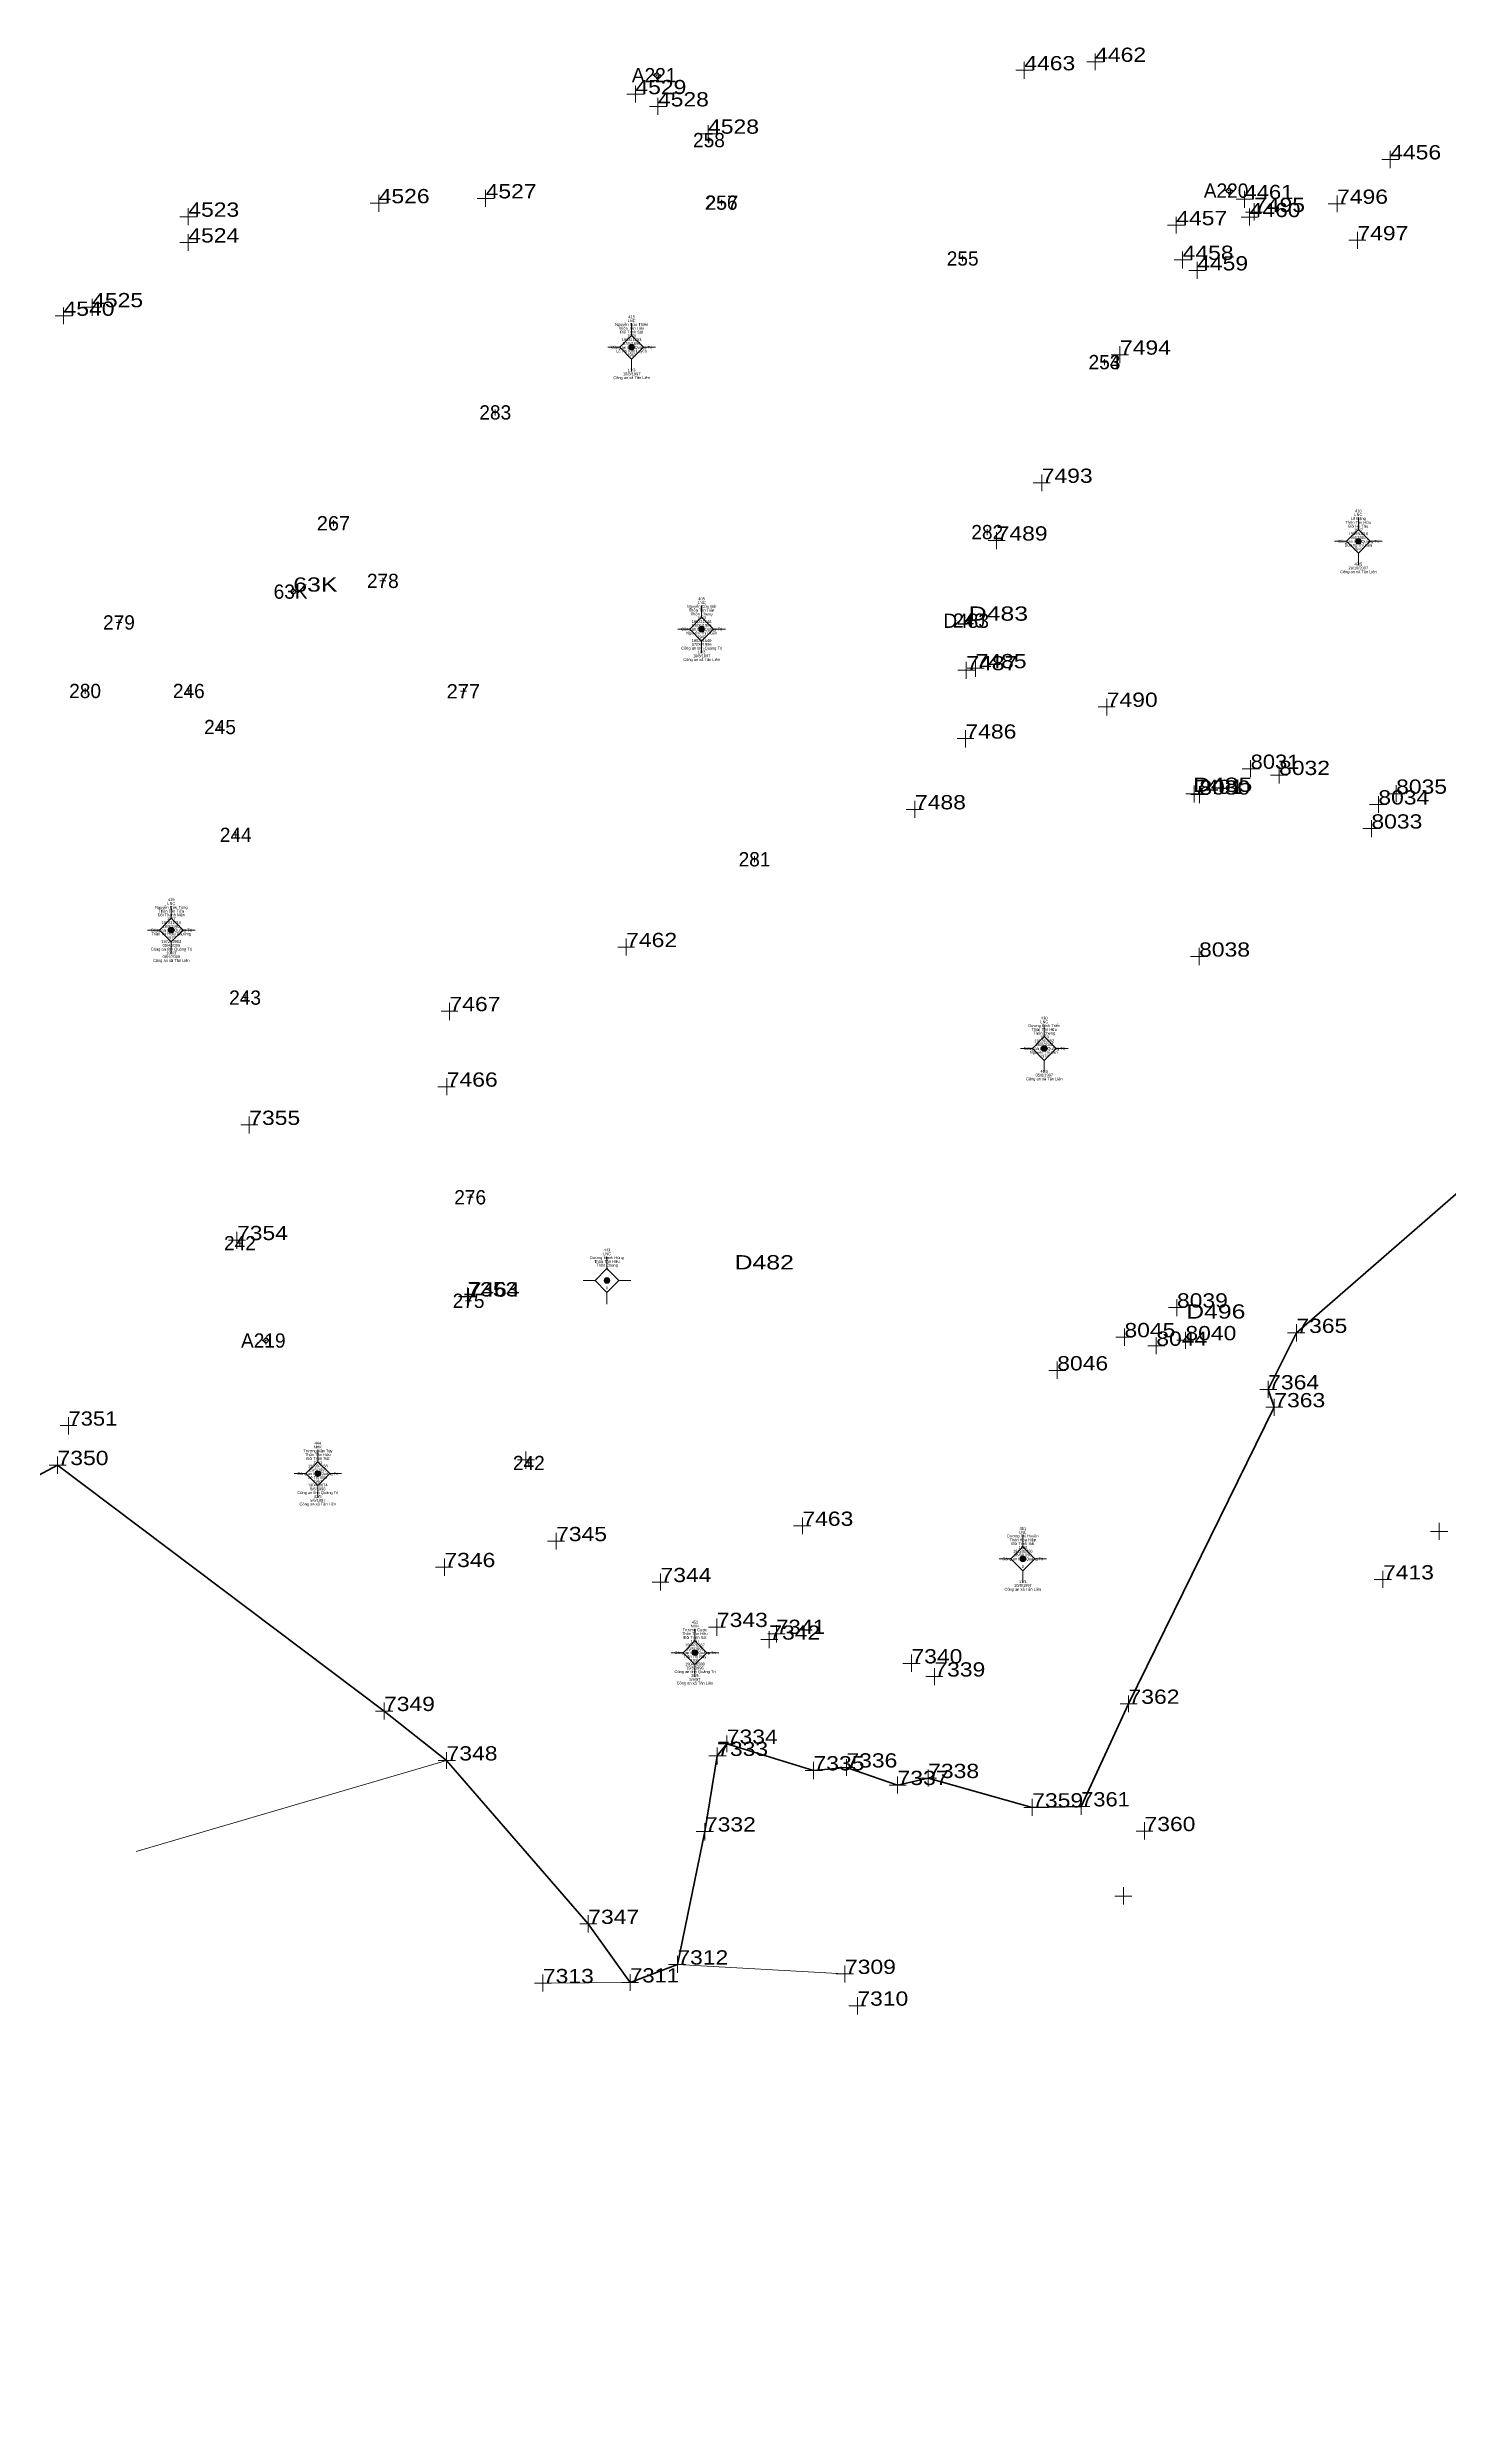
# Model space of a CAD drawing. Header units: metres. Extents: x 548949 to 550221, y 1836732 to 1838051.
# Drawn here: x 549187.7 to 549335.1, y 1836922.4 to 1837171.6 of the extents above; entities that cross this region are included whole.
import ezdxf
from ezdxf.enums import TextEntityAlignment as Align

# ---------------------------------------------------------------- set-up
doc = ezdxf.new("R2010")
doc.units = ezdxf.units.M
doc.header["$LTSCALE"] = 0.12
doc.header["$PDMODE"] = 32
doc.header["$PDSIZE"] = 0.06
for name, color, linetype, lineweight in [('11', 7, 'Continuous', 13), ('3', 7, 'Continuous', 13), ('4', 7, 'Continuous', 13), ('41', 7, 'Continuous', 13), ('52', 7, 'Continuous', 35)]:
    doc.layers.add(name, color=color, linetype=linetype, lineweight=lineweight)
doc.layers.add('15', color=7, linetype='Continuous')
doc.layers.add('5', color=7, linetype='Continuous')

msp = doc.modelspace()

# ---------------------------------------------------------------- hatches: boundary and pattern name
at = {"layer": '11'}
for points in [[(549249.4295, 1837140.08, 1), (549248.8295, 1837140.08, 1)], [(549325.8595, 1837119.67, 1), (549325.2595, 1837119.67, 1)], [(549256.7895, 1837110.43, 1), (549256.1895, 1837110.43, 1)], [(549201.0195, 1837078.78, 1), (549200.4195, 1837078.78, 1)], [(549292.8295, 1837066.33, 1), (549292.2295, 1837066.33, 1)], [(549246.8395, 1837041.93, 1), (549246.2395, 1837041.93, 1)], [(549216.4295, 1837021.61, 1), (549215.8295, 1837021.61, 1)], [(549290.5695, 1837012.65, 1), (549289.9695, 1837012.65, 1)], [(549256.0895, 1837002.78, 1), (549255.4895, 1837002.78, 1)]]:
    msp.add_hatch(color=256, dxfattribs=at).paths.add_polyline_path(points)
at = {"layer": '3'}
for points in [[(549251.41, 1837168.67), (549251.53, 1837168.67), (549251.53, 1837168.72), (549251.41, 1837168.72)], [(549251.8071, 1837168.6971, 1), (549251.7471, 1837168.6971, 1)], [(549251.8071, 1837168.6971, 1), (549251.7471, 1837168.6971, 1)], [(549251.76, 1837168.94), (549251.81, 1837168.94), (549251.81, 1837169.06), (549251.76, 1837169.06)], [(549251.76, 1837168.31), (549251.81, 1837168.31), (549251.81, 1837168.44), (549251.76, 1837168.44)], [(549252.03, 1837168.67), (549252.16, 1837168.67), (549252.16, 1837168.72), (549252.03, 1837168.72)], [(549311.56, 1837156.54), (549311.68, 1837156.54), (549311.68, 1837156.59), (549311.56, 1837156.59)], [(549311.9571, 1837156.5581, 1), (549311.8971, 1837156.5581, 1)], [(549311.9571, 1837156.5581, 1), (549311.8971, 1837156.5581, 1)], [(549311.91, 1837156.81), (549311.96, 1837156.81), (549311.96, 1837156.93), (549311.91, 1837156.93)], [(549311.91, 1837156.18), (549311.96, 1837156.18), (549311.96, 1837156.31), (549311.91, 1837156.31)], [(549312.18, 1837156.54), (549312.31, 1837156.54), (549312.31, 1837156.59), (549312.18, 1837156.59)], [(549213.18, 1837114.36), (549213.3, 1837114.36), (549213.3, 1837114.41), (549213.18, 1837114.41)], [(549213.5781, 1837114.3841, 1), (549213.5181, 1837114.3841, 1)], [(549213.5781, 1837114.3841, 1), (549213.5181, 1837114.3841, 1)], [(549213.53, 1837114.63), (549213.58, 1837114.63), (549213.58, 1837114.75), (549213.53, 1837114.75)], [(549213.53, 1837114), (549213.58, 1837114), (549213.58, 1837114.13), (549213.53, 1837114.13)], [(549213.8, 1837114.36), (549213.93, 1837114.36), (549213.93, 1837114.41), (549213.8, 1837114.41)], [(549284.22, 1837111.3), (549284.34, 1837111.3), (549284.34, 1837111.35), (549284.22, 1837111.35)], [(549284.6231, 1837111.3191, 1), (549284.5631, 1837111.3191, 1)], [(549284.6231, 1837111.3191, 1), (549284.5631, 1837111.3191, 1)], [(549284.57, 1837111.57), (549284.62, 1837111.57), (549284.62, 1837111.69), (549284.57, 1837111.69)], [(549284.57, 1837110.94), (549284.62, 1837110.94), (549284.62, 1837111.07), (549284.57, 1837111.07)], [(549284.84, 1837111.3), (549284.97, 1837111.3), (549284.97, 1837111.35), (549284.84, 1837111.35)], [(549210.31, 1837035.59), (549210.43, 1837035.59), (549210.43, 1837035.64), (549210.31, 1837035.64)], [(549210.7051, 1837035.6151, 1), (549210.6451, 1837035.6151, 1)], [(549210.7051, 1837035.6151, 1), (549210.6451, 1837035.6151, 1)], [(549210.66, 1837035.86), (549210.71, 1837035.86), (549210.71, 1837035.98), (549210.66, 1837035.98)], [(549210.66, 1837035.23), (549210.71, 1837035.23), (549210.71, 1837035.36), (549210.66, 1837035.36)], [(549210.93, 1837035.59), (549211.06, 1837035.59), (549211.06, 1837035.64), (549210.93, 1837035.64)]]:
    msp.add_hatch(color=256, dxfattribs=at).paths.add_polyline_path(points)

# ---------------------------------------------------------------- linework, layer by layer
at = {"layer": '11'}
for p, q in [((549249.13, 1837142.58), (549249.13, 1837141.33)), ((549247.88, 1837140.08), (549246.63, 1837140.08)), ((549249.13, 1837138.83), (549249.13, 1837137.58)), ((549251.63, 1837140.08), (549250.38, 1837140.08)), ((549325.56, 1837122.17), (549325.56, 1837120.92)), ((549324.31, 1837119.67), (549323.06, 1837119.67)), ((549325.56, 1837118.42), (549325.56, 1837117.17)), ((549328.06, 1837119.67), (549326.81, 1837119.67)), ((549256.49, 1837112.93), (549256.49, 1837111.68)), ((549255.24, 1837110.43), (549253.99, 1837110.43)), ((549256.49, 1837109.18), (549256.49, 1837107.93)), ((549258.99, 1837110.43), (549257.74, 1837110.43)), ((549200.72, 1837081.28), (549200.72, 1837080.03)), ((549199.47, 1837078.78), (549198.22, 1837078.78)), ((549203.22, 1837078.78), (549201.97, 1837078.78)), ((549200.72, 1837077.53), (549200.72, 1837076.28)), ((549292.53, 1837068.83), (549292.53, 1837067.58)), ((549291.28, 1837066.33), (549290.03, 1837066.33)), ((549295.03, 1837066.33), (549293.78, 1837066.33)), ((549292.53, 1837065.08), (549292.53, 1837063.83)), ((549246.54, 1837044.43), (549246.54, 1837043.18)), ((549245.29, 1837041.93), (549244.04, 1837041.93)), ((549249.04, 1837041.93), (549247.79, 1837041.93)), ((549246.54, 1837040.68), (549246.54, 1837039.43)), ((549216.13, 1837024.11), (549216.13, 1837022.86)), ((549214.88, 1837021.61), (549213.63, 1837021.61)), ((549218.63, 1837021.61), (549217.38, 1837021.61)), ((549216.13, 1837020.36), (549216.13, 1837019.11)), ((549290.27, 1837015.15), (549290.27, 1837013.9)), ((549289.02, 1837012.65), (549287.77, 1837012.65)), ((549290.27, 1837011.4), (549290.27, 1837010.15)), ((549292.77, 1837012.65), (549291.52, 1837012.65)), ((549255.79, 1837005.28), (549255.79, 1837004.03)), ((549254.54, 1837002.78), (549253.29, 1837002.78)), ((549255.79, 1837001.53), (549255.79, 1837000.28)), ((549258.29, 1837002.78), (549257.04, 1837002.78))]:
    msp.add_line(p, q, dxfattribs=at)
for points in [[(549249.13, 1837141.33), (549247.88, 1837140.08), (549249.13, 1837138.83), (549250.38, 1837140.08)], [(549325.56, 1837120.92), (549324.31, 1837119.67), (549325.56, 1837118.42), (549326.81, 1837119.67)], [(549256.49, 1837111.68), (549255.24, 1837110.43), (549256.49, 1837109.18), (549257.74, 1837110.43)], [(549200.72, 1837080.03), (549199.47, 1837078.78), (549200.72, 1837077.53), (549201.97, 1837078.78)], [(549292.53, 1837067.58), (549291.28, 1837066.33), (549292.53, 1837065.08), (549293.78, 1837066.33)], [(549246.54, 1837043.18), (549245.29, 1837041.93), (549246.54, 1837040.68), (549247.79, 1837041.93)], [(549216.13, 1837022.86), (549214.88, 1837021.61), (549216.13, 1837020.36), (549217.38, 1837021.61)], [(549290.27, 1837013.9), (549289.02, 1837012.65), (549290.27, 1837011.4), (549291.52, 1837012.65)], [(549255.79, 1837004.03), (549254.54, 1837002.78), (549255.79, 1837001.53), (549257.04, 1837002.78)]]:
    msp.add_lwpolyline(points, close=True, dxfattribs=at)
for centre in [(549249.1295, 1837140.08), (549325.5595, 1837119.67), (549256.4895, 1837110.43), (549200.7195, 1837078.78), (549292.5295, 1837066.33), (549246.5395, 1837041.93), (549216.1295, 1837021.61), (549290.2695, 1837012.65), (549255.7895, 1837002.78)]:
    msp.add_circle(centre, 0.3, dxfattribs=at)
at = {"layer": '3'}
for p, q in [((549297.88, 1837169.21), (549297.88, 1837170.99)), ((549251.91, 1837168.84), (549251.94, 1837168.88)), ((549251.91, 1837168.84), (549251.94, 1837168.88)), ((549298.77, 1837170.1), (549296.99, 1837170.1)), ((549312.06, 1837156.71), (549312.09, 1837156.75)), ((549312.06, 1837156.71), (549312.09, 1837156.75)), ((549190.32, 1837143.39), (549188.5, 1837143.39)), ((549189.39, 1837142.5), (549189.39, 1837144.28)), ((549213.68, 1837114.53), (549213.71, 1837114.57)), ((549213.68, 1837114.53), (549213.71, 1837114.57)), ((549284.72, 1837111.47), (549284.75, 1837111.51)), ((549284.72, 1837111.47), (549284.75, 1837111.51)), ((549210.81, 1837035.76), (549210.84, 1837035.8)), ((549210.81, 1837035.76), (549210.84, 1837035.8))]:
    msp.add_line(p, q, dxfattribs=at)
for points in [[(549251.41, 1837168.67), (549251.53, 1837168.67), (549251.53, 1837168.72), (549251.41, 1837168.72)], [(549251.76, 1837168.94), (549251.81, 1837168.94), (549251.81, 1837169.06), (549251.76, 1837169.06)], [(549251.76, 1837168.31), (549251.81, 1837168.31), (549251.81, 1837168.44), (549251.76, 1837168.44)], [(549252.03, 1837168.67), (549252.16, 1837168.67), (549252.16, 1837168.72), (549252.03, 1837168.72)], [(549311.56, 1837156.54), (549311.68, 1837156.54), (549311.68, 1837156.59), (549311.56, 1837156.59)], [(549311.91, 1837156.81), (549311.96, 1837156.81), (549311.96, 1837156.93), (549311.91, 1837156.93)], [(549311.91, 1837156.18), (549311.96, 1837156.18), (549311.96, 1837156.31), (549311.91, 1837156.31)], [(549312.18, 1837156.54), (549312.31, 1837156.54), (549312.31, 1837156.59), (549312.18, 1837156.59)], [(549213.18, 1837114.36), (549213.3, 1837114.36), (549213.3, 1837114.41), (549213.18, 1837114.41)], [(549213.53, 1837114.63), (549213.58, 1837114.63), (549213.58, 1837114.75), (549213.53, 1837114.75)], [(549213.53, 1837114), (549213.58, 1837114), (549213.58, 1837114.13), (549213.53, 1837114.13)], [(549213.8, 1837114.36), (549213.93, 1837114.36), (549213.93, 1837114.41), (549213.8, 1837114.41)], [(549284.22, 1837111.3), (549284.34, 1837111.3), (549284.34, 1837111.35), (549284.22, 1837111.35)], [(549284.57, 1837111.57), (549284.62, 1837111.57), (549284.62, 1837111.69), (549284.57, 1837111.69)], [(549284.57, 1837110.94), (549284.62, 1837110.94), (549284.62, 1837111.07), (549284.57, 1837111.07)], [(549284.84, 1837111.3), (549284.97, 1837111.3), (549284.97, 1837111.35), (549284.84, 1837111.35)], [(549210.31, 1837035.59), (549210.43, 1837035.59), (549210.43, 1837035.64), (549210.31, 1837035.64)], [(549210.66, 1837035.86), (549210.71, 1837035.86), (549210.71, 1837035.98), (549210.66, 1837035.98)], [(549210.66, 1837035.23), (549210.71, 1837035.23), (549210.71, 1837035.36), (549210.66, 1837035.36)], [(549210.93, 1837035.59), (549211.06, 1837035.59), (549211.06, 1837035.64), (549210.93, 1837035.64)]]:
    msp.add_lwpolyline(points, close=True, dxfattribs=at)
for points in [[(549251.95, 1837168.88), (549251.94, 1837168.88), (549251.91, 1837168.84)], [(549251.95, 1837168.88), (549251.94, 1837168.88), (549251.91, 1837168.84)], [(549312.1, 1837156.75), (549312.09, 1837156.75), (549312.06, 1837156.71)], [(549312.1, 1837156.75), (549312.09, 1837156.75), (549312.06, 1837156.71)], [(549213.72, 1837114.57), (549213.71, 1837114.57), (549213.68, 1837114.53)], [(549213.72, 1837114.57), (549213.71, 1837114.57), (549213.68, 1837114.53)], [(549284.76, 1837111.51), (549284.75, 1837111.51), (549284.72, 1837111.47)], [(549284.76, 1837111.51), (549284.75, 1837111.51), (549284.72, 1837111.47)], [(549210.85, 1837035.8), (549210.84, 1837035.8), (549210.81, 1837035.76)], [(549210.85, 1837035.8), (549210.84, 1837035.8), (549210.81, 1837035.76)]]:
    msp.add_lwpolyline(points, dxfattribs=at)
for centre in [(549251.7771, 1837168.6971), (549251.7771, 1837168.6971), (549311.9271, 1837156.5581), (549311.9271, 1837156.5581), (549213.5481, 1837114.3841), (549213.5481, 1837114.3841), (549284.5931, 1837111.3191), (549284.5931, 1837111.3191), (549210.6751, 1837035.6151), (549210.6751, 1837035.6151)]:
    msp.add_circle(centre, 0.03, dxfattribs=at)
for centre, radius, start, end in [((549251.7771, 1837168.6971), 0.25, 49.34484, 48.4242), ((549251.7771, 1837168.6971), 0.25, 49.34484, 48.4242), ((549251.7771, 1837168.6971), 0.2, 49.22592, 47.74531), ((549251.7771, 1837168.6971), 0.2, 49.22592, 47.74531), ((549311.9271, 1837156.5581), 0.25, 49.34484, 48.4242), ((549311.9271, 1837156.5581), 0.25, 49.34484, 48.4242), ((549311.9271, 1837156.5581), 0.2, 49.22592, 47.74531), ((549311.9271, 1837156.5581), 0.2, 49.22592, 47.74531), ((549213.5481, 1837114.3841), 0.25, 49.34484, 48.4242), ((549213.5481, 1837114.3841), 0.25, 49.34484, 48.4242), ((549213.5481, 1837114.3841), 0.2, 49.22592, 47.74531), ((549213.5481, 1837114.3841), 0.2, 49.22592, 47.74531), ((549284.5931, 1837111.3191), 0.25, 49.34484, 48.4242), ((549284.5931, 1837111.3191), 0.25, 49.34484, 48.4242), ((549284.5931, 1837111.3191), 0.2, 49.22592, 47.74531), ((549284.5931, 1837111.3191), 0.2, 49.22592, 47.74531), ((549210.6751, 1837035.6151), 0.25, 49.34484, 48.4242), ((549210.6751, 1837035.6151), 0.25, 49.34484, 48.4242), ((549210.6751, 1837035.6151), 0.2, 49.22592, 47.74531), ((549210.6751, 1837035.6151), 0.2, 49.22592, 47.74531)]:
    msp.add_arc(centre, radius, start, end, dxfattribs=at)
for p in [(549251.91, 1837168.84), (549312.06, 1837156.71), (549213.68, 1837114.53), (549284.72, 1837111.47), (549210.81, 1837035.76)]:
    msp.add_point(p, dxfattribs=at)
at = {"layer": '4'}
for p, q in [((549297.88, 1837169.21), (549297.88, 1837170.99)), ((549291.32, 1837169.21), (549289.54, 1837169.21)), ((549290.43, 1837168.32), (549290.43, 1837170.1)), ((549298.77, 1837170.1), (549296.99, 1837170.1)), ((549250.42, 1837166.7), (549248.64, 1837166.7)), ((549249.53, 1837165.81), (549249.53, 1837167.59)), ((549251.9, 1837164.52), (549251.9, 1837166.3)), ((549252.82, 1837165.41), (549251.01, 1837165.41)), ((549257.17, 1837161.65), (549257.17, 1837163.43)), ((549258.1, 1837162.54), (549256.28, 1837162.54)), ((549257.57, 1837161.87), (549256.95, 1837161.87)), ((549257.26, 1837161.56), (549257.26, 1837162.18)), ((549328.91, 1837158.91), (549328.91, 1837160.73)), ((549329.8, 1837159.84), (549328.02, 1837159.84)), ((549222.53, 1837154.34), (549222.53, 1837156.12)), ((549234.68, 1837155.74), (549232.89, 1837155.74)), ((549233.78, 1837154.85), (549233.78, 1837156.63)), ((549313.59, 1837154.74), (549313.59, 1837156.55)), ((549323.32, 1837154.28), (549323.32, 1837156.06)), ((549203.44, 1837153.81), (549201.62, 1837153.81)), ((549202.51, 1837152.92), (549202.51, 1837154.7)), ((549223.42, 1837155.23), (549221.64, 1837155.23)), ((549258.9, 1837155.29), (549258.28, 1837155.29)), ((549258.91, 1837155.29), (549258.28, 1837155.29)), ((549258.59, 1837154.98), (549258.59, 1837155.6)), ((549258.59, 1837154.98), (549258.59, 1837155.6)), ((549306.41, 1837152.03), (549306.41, 1837153.81)), ((549314.52, 1837155.66), (549312.7, 1837155.66)), ((549315.01, 1837153.77), (549313.23, 1837153.77)), ((549315.48, 1837154.3), (549313.7, 1837154.3)), ((549314.12, 1837152.88), (549314.12, 1837154.66)), ((549314.59, 1837153.41), (549314.59, 1837155.22)), ((549324.21, 1837155.17), (549322.39, 1837155.17)), ((549203.44, 1837151.1), (549201.62, 1837151.1)), ((549202.51, 1837150.21), (549202.51, 1837151.99)), ((549307.3, 1837152.92), (549305.48, 1837152.92)), ((549326.35, 1837151.33), (549324.57, 1837151.33)), ((549325.46, 1837150.44), (549325.46, 1837152.22)), ((549284.26, 1837149.42), (549283.63, 1837149.42)), ((549283.94, 1837149.1), (549283.94, 1837149.73)), ((549308, 1837149.27), (549306.19, 1837149.27)), ((549307.08, 1837148.38), (549307.08, 1837150.16)), ((549308.61, 1837147.27), (549308.61, 1837149.05)), ((549309.5, 1837148.16), (549307.72, 1837148.16)), ((549190.32, 1837143.39), (549188.5, 1837143.39)), ((549189.39, 1837142.5), (549189.39, 1837144.28)), ((549193.29, 1837144.29), (549191.51, 1837144.29)), ((549192.4, 1837143.4), (549192.4, 1837145.18)), ((549299.17, 1837138.52), (549298.55, 1837138.52)), ((549299.17, 1837138.52), (549298.55, 1837138.52)), ((549298.86, 1837138.2), (549298.86, 1837138.83)), ((549298.86, 1837138.2), (549298.86, 1837138.83)), ((549301.38, 1837139.3), (549299.56, 1837139.3)), ((549300.49, 1837138.41), (549300.49, 1837140.19)), ((549234.79, 1837132.91), (549234.79, 1837133.54)), ((549235.11, 1837133.23), (549234.48, 1837133.23)), ((549293.15, 1837125.82), (549291.37, 1837125.82)), ((549292.26, 1837124.93), (549292.26, 1837126.71)), ((549218.09, 1837121.57), (549217.47, 1837121.57)), ((549217.78, 1837121.26), (549217.78, 1837121.88)), ((549286.53, 1837120.33), (549286.53, 1837120.95)), ((549286.84, 1837120.64), (549286.22, 1837120.64)), ((549288.41, 1837119.75), (549286.63, 1837119.75)), ((549287.52, 1837118.86), (549287.52, 1837120.64)), ((549223.27, 1837115.51), (549222.65, 1837115.51)), ((549222.96, 1837115.2), (549222.96, 1837115.82)), ((549195.53, 1837111.14), (549194.91, 1837111.14)), ((549195.22, 1837110.83), (549195.22, 1837111.45)), ((549284.91, 1837111.34), (549284.28, 1837111.34)), ((549284.6, 1837111.03), (549284.6, 1837111.65)), ((549285.26, 1837106.11), (549283.44, 1837106.11)), ((549284.33, 1837105.22), (549284.33, 1837107)), ((549286.2, 1837106.32), (549284.42, 1837106.32)), ((549285.31, 1837105.43), (549285.31, 1837107.21)), ((549191.96, 1837103.93), (549191.33, 1837103.93)), ((549191.65, 1837103.62), (549191.65, 1837104.24)), ((549202.88, 1837103.93), (549202.25, 1837103.93)), ((549202.56, 1837103.62), (549202.56, 1837104.24)), ((549231.75, 1837103.9), (549231.13, 1837103.9)), ((549231.44, 1837103.58), (549231.44, 1837104.21)), ((549299.99, 1837102.26), (549298.21, 1837102.26)), ((549299.1, 1837101.34), (549299.1, 1837103.15)), ((549206.15, 1837100.14), (549205.53, 1837100.14)), ((549205.84, 1837099.83), (549205.84, 1837100.45)), ((549285.13, 1837098.92), (549283.35, 1837098.92)), ((549284.24, 1837098), (549284.24, 1837099.81)), ((549314.23, 1837094.85), (549314.23, 1837096.66)), ((549317.22, 1837094.2), (549317.22, 1837095.98)), ((549308.29, 1837092.21), (549308.29, 1837093.99)), ((549308.84, 1837092.14), (549308.84, 1837093.92)), ((549315.16, 1837095.74), (549313.34, 1837095.74)), ((549318.11, 1837095.09), (549316.33, 1837095.09)), ((549329.53, 1837092.23), (549329.53, 1837094.01)), ((549279.82, 1837091.48), (549278, 1837091.48)), ((549278.93, 1837090.59), (549278.93, 1837092.37)), ((549309.18, 1837093.1), (549307.4, 1837093.1)), ((549309.73, 1837093.03), (549307.95, 1837093.03)), ((549328.55, 1837091.99), (549326.74, 1837091.99)), ((549327.66, 1837091.1), (549327.66, 1837092.88)), ((549330.43, 1837093.12), (549328.64, 1837093.12)), ((549207.82, 1837088.8), (549207.19, 1837088.8)), ((549207.5, 1837088.49), (549207.5, 1837089.12)), ((549327.86, 1837089.46), (549326.04, 1837089.46)), ((549326.93, 1837088.57), (549326.93, 1837090.35)), ((549262.36, 1837086.23), (549261.74, 1837086.23)), ((549262.05, 1837085.92), (549262.05, 1837086.55)), ((549249.45, 1837076.99), (549247.67, 1837076.99)), ((549248.56, 1837076.1), (549248.56, 1837077.88)), ((549309.7, 1837075.99), (549307.92, 1837075.99)), ((549308.81, 1837075.1), (549308.81, 1837076.92)), ((549208.79, 1837071.68), (549208.17, 1837071.68)), ((549208.48, 1837071.37), (549208.48, 1837072)), ((549229.98, 1837069.32), (549229.98, 1837071.14)), ((549230.87, 1837070.25), (549229.09, 1837070.25)), ((549230.58, 1837062.31), (549228.76, 1837062.31)), ((549229.69, 1837061.42), (549229.69, 1837063.2)), ((549208.92, 1837057.4), (549208.92, 1837059.18)), ((549209.81, 1837058.29), (549208.03, 1837058.29)), ((549232.46, 1837050.68), (549231.83, 1837050.68)), ((549232.15, 1837050.37), (549232.15, 1837051)), ((549208.52, 1837046.17), (549206.74, 1837046.17)), ((549207.63, 1837045.24), (549207.63, 1837047.06)), ((549207.94, 1837045.53), (549207.94, 1837046.16)), ((549208.25, 1837045.85), (549207.63, 1837045.85)), ((549231.86, 1837039.36), (549231.86, 1837041.18)), ((549231.99, 1837039.33), (549231.99, 1837041.11)), ((549232.75, 1837040.25), (549230.94, 1837040.25)), ((549232.89, 1837040.22), (549231.1, 1837040.22)), ((549232.29, 1837039.79), (549231.67, 1837039.79)), ((549231.98, 1837039.48), (549231.98, 1837040.1)), ((549307.37, 1837039.08), (549305.59, 1837039.08)), ((549306.48, 1837038.19), (549306.48, 1837039.97)), ((549300.96, 1837035.07), (549300.96, 1837036.86)), ((549307.37, 1837034.75), (549307.37, 1837036.53)), ((549319.93, 1837036.41), (549318.12, 1837036.41)), ((549319.04, 1837035.52), (549319.04, 1837037.34)), ((549301.85, 1837035.96), (549300.04, 1837035.96)), ((549305.2, 1837035.06), (549303.42, 1837035.06)), ((549304.31, 1837034.17), (549304.31, 1837035.95)), ((549308.26, 1837035.64), (549306.48, 1837035.64)), ((549294.78, 1837032.47), (549293, 1837032.47)), ((549293.89, 1837031.58), (549293.89, 1837033.4)), ((549316.08, 1837029.58), (549316.08, 1837031.36)), ((549316.97, 1837030.47), (549315.19, 1837030.47)), ((549316.72, 1837027.7), (549316.72, 1837029.48)), ((549190.8, 1837026.66), (549189.02, 1837026.66)), ((549189.91, 1837025.74), (549189.91, 1837027.55)), ((549317.61, 1837028.59), (549315.83, 1837028.59)), ((549238.01, 1837022.12), (549238.01, 1837023.94)), ((549189.65, 1837022.51), (549187.87, 1837022.51)), ((549188.76, 1837021.58), (549188.76, 1837023.4)), ((549238.9, 1837023.05), (549237.12, 1837023.05)), ((549238.63, 1837022.73), (549238.01, 1837022.73)), ((549238.32, 1837022.41), (549238.32, 1837023.04)), ((549267.09, 1837015.23), (549267.09, 1837017.01)), ((549334.04, 1837014.64), (549334.04, 1837016.43)), ((549242.08, 1837014.51), (549240.3, 1837014.51)), ((549241.19, 1837013.62), (549241.19, 1837015.4)), ((549267.98, 1837016.12), (549266.16, 1837016.12)), ((549334.96, 1837015.54), (549333.15, 1837015.54)), ((549230.33, 1837011.78), (549228.52, 1837011.78)), ((549229.44, 1837010.86), (549229.44, 1837012.67)), ((549328.15, 1837009.59), (549328.15, 1837011.4)), ((549253.06, 1837010.2), (549251.28, 1837010.2)), ((549252.17, 1837009.31), (549252.17, 1837011.12)), ((549329.04, 1837010.48), (549327.22, 1837010.48)), ((549258.1, 1837004.56), (549258.1, 1837006.37)), ((549258.99, 1837005.48), (549257.21, 1837005.48)), ((549264.5, 1837004.15), (549262.72, 1837004.15)), ((549265.28, 1837004.75), (549263.46, 1837004.75)), ((549263.61, 1837003.26), (549263.61, 1837005.04)), ((549264.35, 1837003.86), (549264.35, 1837005.68)), ((549279.48, 1837001.65), (549277.67, 1837001.65)), ((549278.56, 1837000.76), (549278.56, 1837002.58)), ((549281.86, 1837000.27), (549280.08, 1837000.27)), ((549280.97, 1836999.38), (549280.97, 1837001.16)), ((549224.02, 1836996.64), (549222.2, 1836996.64)), ((549223.09, 1836995.75), (549223.09, 1836997.53)), ((549302.28, 1836997.4), (549300.5, 1836997.4)), ((549301.39, 1836996.51), (549301.39, 1836998.29)), ((549259.14, 1836992.3), (549259.14, 1836994.08)), ((549230.6, 1836991.44), (549228.78, 1836991.44)), ((549229.67, 1836990.55), (549229.67, 1836992.33)), ((549259.06, 1836991.92), (549257.24, 1836991.92)), ((549258.13, 1836991.03), (549258.13, 1836992.81)), ((549260.03, 1836993.19), (549258.25, 1836993.19)), ((549268.26, 1836989.48), (549268.26, 1836991.29)), ((549271.72, 1836989.81), (549271.72, 1836991.59)), ((549269.19, 1836990.4), (549267.37, 1836990.4)), ((549272.61, 1836990.7), (549270.83, 1836990.7)), ((549277.99, 1836988.86), (549276.21, 1836988.86)), ((549277.1, 1836987.97), (549277.1, 1836989.75)), ((549281.21, 1836989.59), (549279.39, 1836989.59)), ((549280.32, 1836988.7), (549280.32, 1836990.48)), ((549292.15, 1836986.5), (549290.37, 1836986.5)), ((549291.26, 1836985.61), (549291.26, 1836987.39)), ((549297.32, 1836986.61), (549295.51, 1836986.61)), ((549296.4, 1836985.72), (549296.4, 1836987.5)), ((549257.73, 1836983.97), (549255.92, 1836983.97)), ((549256.84, 1836983.04), (549256.84, 1836984.86)), ((549303.96, 1836984.01), (549302.18, 1836984.01)), ((549303.07, 1836983.12), (549303.07, 1836984.94)), ((549301.75, 1836977.18), (549299.94, 1836977.18)), ((549300.86, 1836976.29), (549300.86, 1836978.1)), ((549245.46, 1836974.25), (549243.68, 1836974.25)), ((549244.57, 1836973.36), (549244.57, 1836975.18)), ((549239.8, 1836967.13), (549239.8, 1836968.94)), ((549248.98, 1836967.2), (549248.98, 1836968.98)), ((549254.83, 1836969.98), (549253.02, 1836969.98)), ((549253.94, 1836969.09), (549253.94, 1836970.9)), ((549272.46, 1836968.99), (549270.64, 1836968.99)), ((549271.57, 1836968.1), (549271.57, 1836969.88)), ((549240.69, 1836968.02), (549238.91, 1836968.02)), ((549249.87, 1836968.09), (549248.09, 1836968.09)), ((549272.87, 1836964.72), (549272.87, 1836966.54)), ((549273.76, 1836965.65), (549271.98, 1836965.65))]:
    msp.add_line(p, q, dxfattribs=at)
at = {"layer": '41'}
for p, q in [((549197.03, 1836981.86), (549229.67, 1836991.44)), ((549253.94, 1836969.98), (549271.45, 1836969)), ((549248.98, 1836968.09), (549239.8, 1836968.02))]:
    msp.add_line(p, q, dxfattribs=at)
at = {"layer": '52'}
for points in [[(549347.66, 1837055.39), (549336.07, 1837051.21), (549319.04, 1837036.41)], [(549319.04, 1837036.41), (549316.08, 1837030.47), (549316.72, 1837028.59), (549301.39, 1836997.4), (549296.4, 1836986.61), (549291.26, 1836986.5), (549280.32, 1836989.59), (549277.1, 1836988.86)], [(549188.76, 1837022.51), (549162.11, 1837008.27), (549163.63, 1837003.64), (549150.48, 1836996.54), (549150.72, 1836991.08), (549139.09, 1836980.07), (549141.52, 1836968.72), (549143.3, 1836954), (549145.7, 1836941.73), (549147.44, 1836934.94), (549132.28, 1836927.13), (549129.02, 1836922.43)], [(549229.67, 1836991.44), (549223.09, 1836996.64), (549188.76, 1837022.51)], [(549248.98, 1836968.09), (549244.57, 1836974.25), (549229.67, 1836991.44)], [(549258.13, 1836991.92), (549256.84, 1836983.97), (549253.94, 1836969.98), (549248.98, 1836968.09)], [(549277.1, 1836988.86), (549271.72, 1836990.7), (549268.26, 1836990.4), (549259.14, 1836993.19), (549258.13, 1836991.92)]]:
    msp.add_lwpolyline(points, dxfattribs=at)

# ---------------------------------------------------------------- texts
at = {"layer": '15'}
for s, width, p in [('415', 0.95, (549249.13, 1837143.13)), ('1960', 0.95, (549249.135, 1837141.13)), ('LNC', 0.95, (549249.13, 1837142.73)), ('07/6/1996', 0.95, (549249.13, 1837140.33)), ('1962', 0.95, (549249.13, 1837139.13)), ('11/3', 0.95, (549249.13, 1837137.53)), ('1967', 0.95, (549325.565, 1837120.72)), ('LNC', 0.95, (549325.56, 1837122.32)), ('416', 0.95, (549325.555, 1837122.72)), ('1970', 0.95, (549325.565, 1837118.72)), ('47/5', 0.95, (549325.56, 1837117.12)), ('LNC', 0.95, (549256.49, 1837113.08)), ('405', 0.95, (549256.49, 1837113.48)), ('09/06/1996', 0.95, (549256.49, 1837110.68)), ('1943', 0.95, (549256.495, 1837111.48)), ('07/06/1996', 0.95, (549256.49, 1837108.68)), ('1943', 0.95, (549256.495, 1837109.48)), ('19/3', 0.95, (549256.49, 1837107.88)), ('LNC', 0.95, (549200.72, 1837081.43)), ('429', 0.95, (549200.72, 1837081.83)), ('1977', 0.95, (549200.725, 1837079.83)), ('106/3', 0.95, (549200.72, 1837076.23)), ('1979', 0.95, (549200.725, 1837077.83)), ('LNC', 0.95, (549292.53, 1837068.98)), ('430', 0.95, (549292.53, 1837069.38)), ('191292082', 0.95, (549292.53, 1837066.98)), ('1973', 0.95, (549292.535, 1837067.38)), ('1974', 0.95, (549292.535, 1837065.38)), ('45/5', 0.95, (549292.53, 1837063.78)), ('LNC', 0.95, (549246.54, 1837044.58)), ('443', 0.95, (549246.54, 1837044.98)), ('0', 0.9, (549246.54, 1837042.98)), ('0', 0.9, (549246.54, 1837040.98)), ('444', 0.95, (549216.13, 1837024.66)), ('190997156', 0.95, (549216.13, 1837022.26)), ('1961', 0.9, (549216.125, 1837022.66)), ('8/6/1996', 0.95, (549216.13, 1837019.86)), ('1961', 0.9, (549216.125, 1837020.66)), ('43/5', 0.95, (549216.13, 1837019.06)), ('1960', 0.95, (549290.275, 1837013.7)), ('LNC', 0.95, (549290.27, 1837015.3)), ('451', 0.85, (549290.27, 1837015.7)), ('191292086', 0.95, (549290.27, 1837013.3)), ('08/6/1996', 0.95, (549290.27, 1837012.9)), ('0', 0.9, (549290.27, 1837011.7)), ('17/4', 0.95, (549290.27, 1837010.1)), ('1937', 0.95, (549255.795, 1837003.83)), ('452', 0.95, (549255.785, 1837005.83)), ('1930', 0.95, (549255.795, 1837001.83)), ('5/6/97', 0.95, (549255.785, 1836999.83)), ('30/5', 0.95, (549255.79, 1837000.23))]:
    msp.add_text(s, height=0.3, dxfattribs=dict(at, width=width)).set_placement(p, align=Align.CENTER)
for s, p in [('Nguyễn Cửu Thiển', (549249.135, 1837142.33)), ('Thôn Tân Tiến', (549249.13, 1837141.93)), ('Đồi Trinh Sát', (549249.135, 1837141.53)), ('190311683', (549249.125, 1837140.73)), ('Công an tỉnh Quảng Trị', (549249.135, 1837139.93)), ('Lê Thị Kim Luyên', (549249.125, 1837139.53)), ('Công an xã Tân Liên', (549249.13, 1837136.73)), ('10/8/1997', (549249.135, 1837137.13)), ('Thôn Tân Hữu', (549325.555, 1837121.52)), ('Đồi Hè Thu', (549325.555, 1837121.12)), ('Lê Đặng', (549325.56, 1837121.92)), ('Công an tỉnh Quảng Trị', (549325.565, 1837119.52)), ('Dương Thị Liên', (549325.555, 1837119.12)), ('190950310', (549325.555, 1837120.32)), ('6/4/1983', (549325.555, 1837119.92)), ('Công an xã Tân Liên', (549325.56, 1837116.32)), ('29/10/2007', (549325.555, 1837116.72)), ('Nguyễn Cửu Bát', (549256.49, 1837112.68)), ('Thôn Tân Tiến', (549256.49, 1837112.28)), ('Thôn Cheng', (549256.495, 1837111.88)), ('190311648', (549256.485, 1837111.08)), ('Công an tỉnh Quảng Trị', (549256.495, 1837110.28)), ('Công an tỉnh Quảng Trị', (549256.495, 1837108.28)), ('Nguyễn Thị Doãn', (549256.485, 1837109.88)), ('190311649', (549256.485, 1837109.08)), ('Công an xã Tân Liên', (549256.49, 1837107.08)), ('10/8/1997', (549256.495, 1837107.48)), ('Nguyễn Cửu Tùng', (549200.72, 1837081.03)), ('Thôn Tân Tiến', (549200.72, 1837080.63)), ('Công an tỉnh Quảng Trị', (549200.725, 1837078.63)), ('Trần Thị Hoài Phương', (549200.725, 1837078.23)), ('Đồi Thanh Niên', (549200.72, 1837080.23)), ('197031410', (549200.715, 1837079.43)), ('18/5/1993', (549200.725, 1837079.03)), ('Công an tỉnh Quảng Trị', (549200.725, 1837076.63)), ('197212983', (549200.715, 1837077.43)), ('05/4/2005', (549200.725, 1837077.03)), ('08/4/2008', (549200.725, 1837075.83)), ('Công an xã Tân Liên', (549200.72, 1837075.43)), ('Dương Đình Triển', (549292.535, 1837068.58)), ('Thôn Tân Hữu', (549292.525, 1837068.18)), ('Công an tỉnh Quảng Trị', (549292.535, 1837066.18)), ('Nguyễn Thị Lan ', (549292.53, 1837065.78)), ('Thôn Cheng', (549292.535, 1837067.78)), ('06/5/2008', (549292.535, 1837066.58)), ('05/6/1997', (549292.535, 1837063.38)), ('Công an xã Tân Liên', (549292.53, 1837062.98)), ('Dương Mạnh Hùng', (549246.535, 1837044.18)), ('Thôn Tân Hữu', (549246.535, 1837043.78)), ('Thôn Cheng', (549246.545, 1837043.38)), ('Trương Văn Tụy', (549216.135, 1837023.86)), ('Thôn Tân Hữu', (549216.125, 1837023.46)), ('NHK', (549216.13, 1837024.26)), ('Công an tỉnh Quảng Trị', (549216.135, 1837021.46)), ('Đồi Trinh Sát', (549216.135, 1837023.06)), ('Lê Thị Bốn', (549216.125, 1837021.06)), ('29/3/1993', (549216.135, 1837021.86)), ('Công an tỉnh Quảng Trị', (549216.135, 1837019.46)), ('190478674', (549216.125, 1837020.26)), ('5/6/1997', (549216.125, 1837018.66)), ('Công an xã Tân Liên', (549216.13, 1837018.26)), ('Dương Thị Huyền', (549290.265, 1837014.9)), ('Thôn Hòa Hiệp', (549290.27, 1837014.5)), ('Đồi Trinh Sát', (549290.275, 1837014.1)), ('Công an tỉnh Quảng Trị', (549290.275, 1837012.5)), ('Công an xã Tân Liên', (549290.27, 1837009.3)), ('10/8/1997', (549290.275, 1837009.7)), ('Thôn Tân Hữu', (549255.785, 1837004.63)), ('Trương Cược', (549255.79, 1837005.03)), ('Đồi Trinh Sát', (549255.795, 1837004.23)), ('190478567', (549255.785, 1837003.43)), ('NHK', (549255.79, 1837005.43)), ('Công an tỉnh Quảng Trị', (549255.795, 1837002.63)), ('Trần Thị Nậy', (549255.79, 1837002.23)), ('190478588', (549255.785, 1837001.43)), ('19/5/1995', (549255.795, 1837003.03)), ('19/5/1995', (549255.795, 1837001.03)), ('Công an tỉnh Quảng Trị', (549255.795, 1837000.63)), ('Công an xã Tân Liên', (549255.79, 1836999.43))]:
    msp.add_text(s, height=0.3, dxfattribs=at).set_placement(p, align=Align.CENTER)
at = {"layer": '4', "width": 1.2}
msp.add_text('4528', height=1.5, dxfattribs=at).set_placement((549257.17, 1837162.54))
at = {"layer": '5'}
for s, width, p in [('4463', 1.2, (549290.43, 1837169.21)), ('4462', 1.2, (549297.88, 1837170.1)), ('4529', 1.2, (549249.53, 1837166.7)), ('4528', 1.2, (549251.9, 1837165.41)), ('4456', 1.2, (549328.91, 1837159.84)), ('4526', 1.2, (549222.53, 1837155.23)), ('4527', 1.2, (549233.78, 1837155.74)), ('4461', 1.15, (549313.59, 1837155.66)), ('7495', 1.2, (549314.59, 1837154.3)), ('7496', 1.2, (549323.32, 1837155.17)), ('4523', 1.2, (549202.51, 1837153.81)), ('4457', 1.2, (549306.41, 1837152.92)), ('4460', 1.2, (549314.12, 1837153.77)), ('4524', 1.2, (549202.51, 1837151.1)), ('4458', 1.2, (549307.08, 1837149.27)), ('7497', 1.2, (549325.46, 1837151.33)), ('4459', 1.2, (549308.61, 1837148.16)), ('4525', 1.2, (549192.4, 1837144.29)), ('4540', 1.2, (549189.39, 1837143.39)), ('7494', 1.2, (549300.49, 1837139.3)), ('7493', 1.2, (549292.26, 1837125.82)), ('7489', 1.2, (549287.52, 1837119.75)), ('63K ', 1.3, (549213.55, 1837114.38)), ('D483 ', 1.3, (549284.59, 1837111.32)), ('7487', 1.2, (549284.33, 1837106.11)), ('7485', 1.2, (549285.31, 1837106.32)), ('7490', 1.2, (549299.1, 1837102.26)), ('7486', 1.2, (549284.24, 1837098.92)), ('8031', 1.15, (549314.23, 1837095.74)), ('8032', 1.2, (549317.22, 1837095.09)), ('D485 ', 1.3, (549308.17, 1837093.32)), ('7491', 1.15, (549308.29, 1837093.1)), ('8030', 1.2, (549308.84, 1837093.03)), ('8034', 1.2, (549327.66, 1837091.99)), ('8035', 1.2, (549329.53, 1837093.12)), ('7488', 1.2, (549278.93, 1837091.48)), ('8033', 1.2, (549326.93, 1837089.46)), ('7462', 1.2, (549248.56, 1837076.99)), ('8038', 1.2, (549308.81, 1837075.99)), ('7467', 1.2, (549229.98, 1837070.25)), ('7466', 1.2, (549229.69, 1837062.31)), ('7355', 1.2, (549208.92, 1837058.29)), ('7354', 1.2, (549207.63, 1837046.17)), ('D482 ', 1.3, (549259.96, 1837043.09)), ('7353', 1.2, (549231.86, 1837040.25)), ('7464', 1.2, (549231.99, 1837040.22)), ('8039', 1.2, (549306.48, 1837039.08)), ('D496 ', 1.3, (549307.45, 1837037.92)), ('8045', 1.2, (549300.96, 1837035.96)), ('8044', 1.2, (549304.31, 1837035.06)), ('8040', 1.2, (549307.37, 1837035.64)), ('7365', 1.2, (549319.04, 1837036.41)), ('8046', 1.2, (549293.89, 1837032.47)), ('7364', 1.2, (549316.08, 1837030.47)), ('7363', 1.2, (549316.72, 1837028.59)), ('7351', 1.15, (549189.91, 1837026.66)), ('7350', 1.2, (549188.76, 1837022.51)), ('7463', 1.2, (549267.09, 1837016.12)), ('7345', 1.2, (549241.19, 1837014.51)), ('7346', 1.2, (549229.44, 1837011.78)), ('7344', 1.2, (549252.17, 1837010.2)), ('7413', 1.2, (549328.15, 1837010.48)), ('7343', 1.2, (549258.1, 1837005.48)), ('7341', 1.15, (549264.35, 1837004.75)), ('7342', 1.2, (549263.61, 1837004.15)), ('7340', 1.2, (549278.56, 1837001.65)), ('7339', 1.2, (549280.97, 1837000.27)), ('7362', 1.2, (549301.39, 1836997.4)), ('7349', 1.2, (549223.09, 1836996.64)), ('7334', 1.2, (549259.14, 1836993.19)), ('7348', 1.2, (549229.67, 1836991.44)), ('7333', 1.2, (549258.13, 1836991.92)), ('7335', 1.2, (549268.26, 1836990.4)), ('7336', 1.2, (549271.72, 1836990.7)), ('7337', 1.2, (549277.1, 1836988.86)), ('7338', 1.2, (549280.32, 1836989.59)), ('7359', 1.2, (549291.26, 1836986.5)), ('7361', 1.15, (549296.4, 1836986.61)), ('7332', 1.2, (549256.84, 1836983.97)), ('7360', 1.2, (549303.07, 1836984.01)), ('7347', 1.2, (549244.57, 1836974.25)), ('7312', 1.2, (549253.94, 1836969.98)), ('7313', 1.2, (549239.8, 1836968.02)), ('7311', 1.15, (549248.98, 1836968.09)), ('7309', 1.2, (549271.57, 1836968.99)), ('7310', 1.2, (549272.87, 1836965.65))]:
    msp.add_text(s, height=1.5, dxfattribs=dict(at, width=width)).set_placement(p)
for s, p in [('A221 ', (549251.775, 1837167.95)), ('258', (549257.265, 1837161.12)), ('256', (549258.59, 1837154.54)), ('A220 ', (549311.925, 1837155.81)), ('255', (549283.945, 1837148.67)), ('254', (549298.855, 1837137.77)), ('253', (549298.86, 1837137.77)), ('283', (549234.79, 1837132.48)), ('282', (549286.53, 1837119.89)), ('278', (549222.965, 1837114.76)), ('63K ', (549213.545, 1837113.63)), ('279', (549195.215, 1837110.39)), ('D483 ', (549284.59, 1837110.57)), ('240', (549284.605, 1837110.59)), ('280', (549191.655, 1837103.18)), ('246', (549202.56, 1837103.18)), ('245', (549205.845, 1837099.39)), ('244', (549207.495, 1837088.05)), ('281', (549262.055, 1837085.48)), ('243', (549208.48, 1837070.93)), ('276', (549232.15, 1837049.93)), ('242', (549207.94, 1837045.1)), ('275', (549231.985, 1837039.04)), ('A219 ', (549210.675, 1837034.86)), ('242', (549238.32, 1837021.98))]:
    msp.add_text(s, height=1.5, dxfattribs=at).set_placement(p, align=Align.CENTER)
at = {"layer": '5', "width": 1.05}
for s, p in [('257', (549258.585, 1837154.54)), ('267', (549217.775, 1837120.82)), ('277', (549231.435, 1837103.15))]:
    msp.add_text(s, height=1.5, dxfattribs=at).set_placement(p, align=Align.CENTER)

doc.saveas('drawing.dxf')
